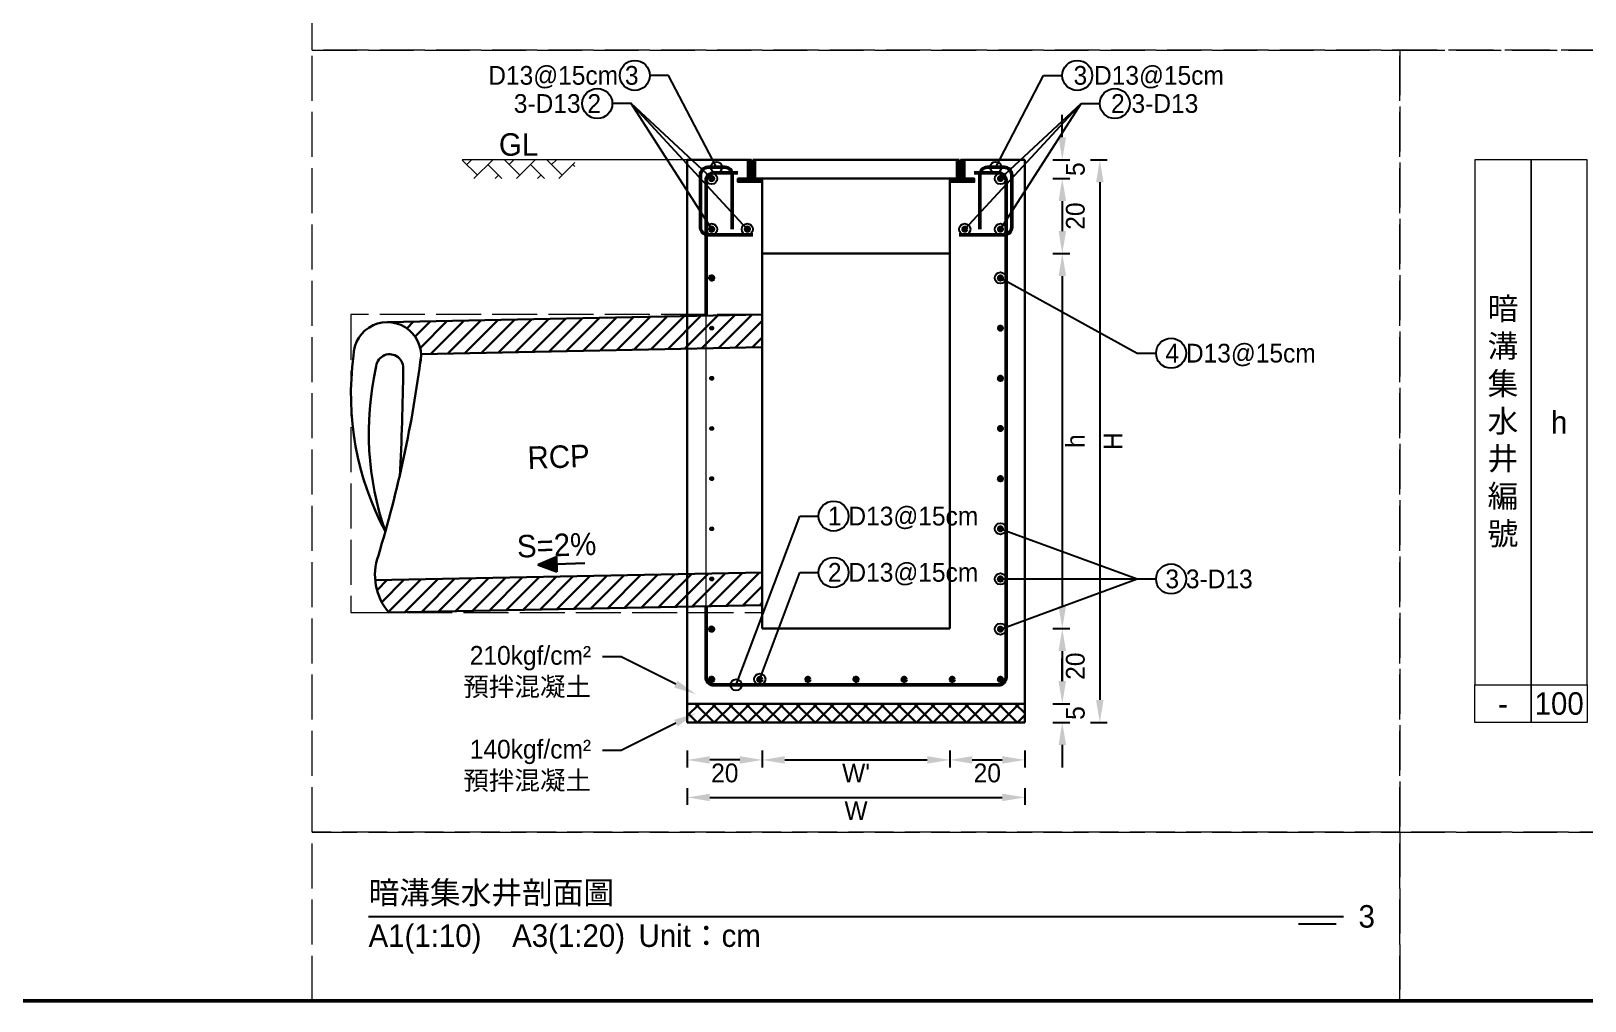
# Model space of a CAD drawing. Extents: x -7340 to 3675, y -3342 to 777.
# Drawn here: x -4775 to -4360.6, y -1264 to -1005.4 of the extents above; entities that cross this region are included whole.
import ezdxf
from ezdxf import colors
from ezdxf.entities.mleader import LeaderData, LeaderLine
from ezdxf.math import Vec2, Vec3

# ---------------------------------------------------------------- set-up
doc = ezdxf.new("R2010")
doc.units = 0
doc.header["$MEASUREMENT"] = 0
doc.linetypes.add('ACAD_ISO02W100', pattern=[15, 12, -3])
for name, color, linetype, lineweight in [('一、1.基本-圖框', 7, 'Continuous', 20), ('一、3.基本-變更', 1, 'Continuous', 50), ('二、1.繪圖-既有設施', 8, 'Continuous', 20), ('二、2.繪圖-施作項目', 181, 'Continuous', 30), ('二、3.繪圖-排水流向', 170, 'Continuous', 30), ('二、4.繪圖-設計鋪面', 40, 'Continuous', 20), ('二、5.繪圖-鋼筋', 60, 'Continuous', 50), ('二、6.繪圖-其他施作項目', 35, 'Continuous', 30)]:
    doc.layers.add(name, color=color, linetype=linetype, lineweight=lineweight)
doc.layers.add('一、4.基本-隱藏', color=9, linetype='ACAD_ISO02W100', lineweight=20, plot=False)
doc.layers.add('三、1.文字-說明文字', color=2, linetype='Continuous')
doc.layers.add('三、3.文字-註解文字', color=2, linetype='Continuous')
doc.styles.add('次圖名(詳圖)', font='MS PGothic.ttf', dxfattribs={"height": 6})
doc.styles.add('註解文字(詳圖)', font='MS PGothic.ttf', dxfattribs={"height": 5})
doc.dimstyles.new('註解文字(詳圖)', dxfattribs={"dimtxt": 5, "dimasz": 6, "dimexe": 2, "dimexo": 5, "dimgap": 1, "dimtad": 2, "dimzin": 0, "dimdsep": 46, "dimtxsty": '註解文字(詳圖)', "dimcen": 0.1, "dimclrd": 144, "dimclre": 144, "dimclrt": 256, "dimadec": 0, "dimazin": 0, "dimtfac": 1, "dimtofl": 0, "dimtmove": 0, "dimatfit": 3, "dimfxlon": 1, "dimtolj": 1, "dimtzin": 0, "dimlwd": -1, "dimlwe": -1, "dimarcsym": 1})

# ---------------------------------------------------------------- blocks, each defined once
blk = doc.blocks.new('排水流向')
at = {"layer": '二、3.繪圖-排水流向'}
h = blk.add_hatch(color=256, dxfattribs=at)
h.dxf.hatch_style = 1
h.paths.add_polyline_path([(0, 1), (0, -1), (2.5, 0)])
for points in [[(-3.75, 0), (0, 0)], [(0, 1), (0, -1)], [(2.5, 0), (0, 1)], [(2.5, 0), (0, -1)]]:
    blk.add_lwpolyline(points, dxfattribs=at)
blk = doc.blocks.new('*D452')
at = {"layer": 'Defpoints', "color": 0, "transparency": 16777216}
for p in [(-4600, -1039.75), (-4580, -1044.75), (-4600, -1199.75)]:
    blk.add_point(p, dxfattribs=at)
at = {"layer": '三、3.文字-註解文字', "color": 144, "transparency": 16777216}
for p, q in [((-4600, -1197.25), (-4600, -1201.75)), ((-4580, -1197.25), (-4580, -1201.75)), ((-4586, -1199.75), (-4594, -1199.75))]:
    blk.add_line(p, q, dxfattribs=at)
for points in [[(-4594, -1198.75), (-4594, -1200.75), (-4600, -1199.75)], [(-4586, -1198.75), (-4586, -1200.75), (-4580, -1199.75)]]:
    blk.add_solid(points, dxfattribs=at)
at = {"layer": '三、3.文字-註解文字', "transparency": 16777216, "insert": (-4590, -1203.25), "char_height": 5, "attachment_point": 5, "style": '註解文字(詳圖)'}
blk.add_mtext('\\A1;20', dxfattribs=at)
blk = doc.blocks.new('*D453')
at = {"layer": 'Defpoints', "color": 0, "transparency": 16777216}
for p in [(-4580, -1044.75), (-4530, -1044.75), (-4530, -1199.75)]:
    blk.add_point(p, dxfattribs=at)
at = {"layer": '三、3.文字-註解文字', "color": 144, "transparency": 16777216}
for p, q in [((-4580, -1197.25), (-4580, -1201.75)), ((-4530, -1197.25), (-4530, -1201.75)), ((-4574, -1199.75), (-4536, -1199.75))]:
    blk.add_line(p, q, dxfattribs=at)
for points in [[(-4574, -1198.75), (-4574, -1200.75), (-4580, -1199.75)], [(-4536, -1198.75), (-4536, -1200.75), (-4530, -1199.75)]]:
    blk.add_solid(points, dxfattribs=at)
at = {"layer": '三、3.文字-註解文字', "transparency": 16777216, "insert": (-4555, -1203.25), "char_height": 5, "attachment_point": 5, "style": '註解文字(詳圖)'}
blk.add_mtext("\\A1;W'", dxfattribs=at)
blk = doc.blocks.new('*D454')
at = {"layer": 'Defpoints', "color": 0, "transparency": 16777216}
for p in [(-4510, -1039.75), (-4530, -1044.75), (-4510, -1199.75)]:
    blk.add_point(p, dxfattribs=at)
at = {"layer": '三、3.文字-註解文字', "color": 144, "transparency": 16777216}
for p, q in [((-4530, -1197.25), (-4530, -1201.75)), ((-4510, -1197.25), (-4510, -1201.75)), ((-4524, -1199.75), (-4516, -1199.75))]:
    blk.add_line(p, q, dxfattribs=at)
for points in [[(-4524, -1198.75), (-4524, -1200.75), (-4530, -1199.75)], [(-4516, -1198.75), (-4516, -1200.75), (-4510, -1199.75)]]:
    blk.add_solid(points, dxfattribs=at)
at = {"layer": '三、3.文字-註解文字', "transparency": 16777216, "insert": (-4520, -1203.25), "char_height": 5, "attachment_point": 5, "style": '註解文字(詳圖)'}
blk.add_mtext('\\A1;20', dxfattribs=at)
blk = doc.blocks.new('*D455')
at = {"layer": 'Defpoints', "color": 0, "transparency": 16777216}
for p in [(-4600, -1189.75), (-4510, -1189.75), (-4510, -1209.75)]:
    blk.add_point(p, dxfattribs=at)
at = {"layer": '三、3.文字-註解文字', "color": 144, "transparency": 16777216}
for p, q in [((-4600, -1207.25), (-4600, -1211.75)), ((-4594, -1209.75), (-4516, -1209.75)), ((-4510, -1207.25), (-4510, -1211.75))]:
    blk.add_line(p, q, dxfattribs=at)
for points in [[(-4594, -1208.75), (-4594, -1210.75), (-4600, -1209.75)], [(-4516, -1208.75), (-4516, -1210.75), (-4510, -1209.75)]]:
    blk.add_solid(points, dxfattribs=at)
at = {"layer": '三、3.文字-註解文字', "transparency": 16777216, "insert": (-4555, -1213.25), "char_height": 5, "attachment_point": 5, "style": '註解文字(詳圖)'}
blk.add_mtext('\\A1;W', dxfattribs=at)
blk = doc.blocks.new('_Small')
at = {"color": 0, "linetype": 'ByBlock', "lineweight": -2}
blk.add_circle((0, 0), 0.25, dxfattribs=at)
blk = doc.blocks.new('*D456')
at = {"layer": 'Defpoints', "color": 0, "transparency": 16777216}
for p in [(-4530, -1064.75), (-4555, -1164.75), (-4500, -1164.75)]:
    blk.add_point(p, dxfattribs=at)
at = {"layer": '三、3.文字-註解文字', "color": 144, "transparency": 16777216}
for p, q in [((-4502.5, -1064.75), (-4498, -1064.75)), ((-4500, -1070.75), (-4500, -1158.75)), ((-4502.5, -1164.75), (-4498, -1164.75))]:
    blk.add_line(p, q, dxfattribs=at)
for points in [[(-4501, -1070.75), (-4499, -1070.75), (-4500, -1064.75)], [(-4501, -1158.75), (-4499, -1158.75), (-4500, -1164.75)]]:
    blk.add_solid(points, dxfattribs=at)
at = {"layer": '三、3.文字-註解文字', "transparency": 16777216, "insert": (-4496.5, -1114.75), "char_height": 5, "attachment_point": 5, "rotation": 90, "style": '註解文字(詳圖)'}
blk.add_mtext('\\A1;h', dxfattribs=at)
blk = doc.blocks.new('*D457')
at = {"layer": 'Defpoints', "color": 0, "transparency": 16777216}
for p in [(-4555, -1164.75), (-4510, -1184.75), (-4500, -1184.75)]:
    blk.add_point(p, dxfattribs=at)
at = {"layer": '三、3.文字-註解文字', "color": 144, "transparency": 16777216}
for p, q in [((-4502.5, -1164.75), (-4498, -1164.75)), ((-4500, -1170.75), (-4500, -1178.75)), ((-4502.5, -1184.75), (-4498, -1184.75))]:
    blk.add_line(p, q, dxfattribs=at)
for points in [[(-4501, -1170.75), (-4499, -1170.75), (-4500, -1164.75)], [(-4501, -1178.75), (-4499, -1178.75), (-4500, -1184.75)]]:
    blk.add_solid(points, dxfattribs=at)
at = {"layer": '三、3.文字-註解文字', "transparency": 16777216, "insert": (-4496.5, -1174.75), "char_height": 5, "attachment_point": 5, "rotation": 90, "style": '註解文字(詳圖)'}
blk.add_mtext('\\A1;20', dxfattribs=at)
blk = doc.blocks.new('*D458')
at = {"layer": 'Defpoints', "color": 0, "transparency": 16777216}
for p in [(-4510, -1184.75), (-4510, -1189.75), (-4500, -1189.75)]:
    blk.add_point(p, dxfattribs=at)
at = {"layer": '三、3.文字-註解文字', "color": 144, "transparency": 16777216}
for p, q in [((-4500, -1178.75), (-4500, -1172.75)), ((-4502.5, -1184.75), (-4498, -1184.75)), ((-4502.5, -1189.75), (-4498, -1189.75)), ((-4500, -1195.75), (-4500, -1201.75))]:
    blk.add_line(p, q, dxfattribs=at)
for points in [[(-4501, -1178.75), (-4499, -1178.75), (-4500, -1184.75)], [(-4501, -1195.75), (-4499, -1195.75), (-4500, -1189.75)]]:
    blk.add_solid(points, dxfattribs=at)
at = {"layer": '三、3.文字-註解文字', "transparency": 16777216, "insert": (-4496.5, -1187.25), "char_height": 5, "attachment_point": 5, "rotation": 90, "style": '註解文字(詳圖)'}
blk.add_mtext('\\A1;5', dxfattribs=at)
blk = doc.blocks.new('*D459')
at = {"layer": 'Defpoints', "color": 0, "transparency": 16777216}
for p in [(-4510, -1039.75), (-4510, -1189.75), (-4490, -1189.75)]:
    blk.add_point(p, dxfattribs=at)
at = {"layer": '三、3.文字-註解文字', "color": 144, "transparency": 16777216}
for p, q in [((-4492.5, -1039.75), (-4488, -1039.75)), ((-4490, -1045.75), (-4490, -1183.75)), ((-4492.5, -1189.75), (-4488, -1189.75))]:
    blk.add_line(p, q, dxfattribs=at)
for points in [[(-4491, -1045.75), (-4489, -1045.75), (-4490, -1039.75)], [(-4491, -1183.75), (-4489, -1183.75), (-4490, -1189.75)]]:
    blk.add_solid(points, dxfattribs=at)
at = {"layer": '三、3.文字-註解文字', "transparency": 16777216, "insert": (-4486.5, -1114.75), "char_height": 5, "attachment_point": 5, "rotation": 90, "style": '註解文字(詳圖)'}
blk.add_mtext('\\A1;H', dxfattribs=at)
blk = doc.blocks.new('*D460')
at = {"layer": 'Defpoints', "color": 0, "transparency": 16777216}
for p in [(-4510, -1039.75), (-4510, -1044.75), (-4500, -1044.75)]:
    blk.add_point(p, dxfattribs=at)
at = {"layer": '三、3.文字-註解文字', "color": 144, "transparency": 16777216}
for p, q in [((-4500, -1033.75), (-4500, -1027.75)), ((-4502.5, -1039.75), (-4498, -1039.75)), ((-4502.5, -1044.75), (-4498, -1044.75)), ((-4500, -1050.75), (-4500, -1056.75))]:
    blk.add_line(p, q, dxfattribs=at)
for points in [[(-4501, -1033.75), (-4499, -1033.75), (-4500, -1039.75)], [(-4501, -1050.75), (-4499, -1050.75), (-4500, -1044.75)]]:
    blk.add_solid(points, dxfattribs=at)
at = {"layer": '三、3.文字-註解文字', "transparency": 16777216, "insert": (-4496.5, -1042.25), "char_height": 5, "attachment_point": 5, "rotation": 90, "style": '註解文字(詳圖)'}
blk.add_mtext('\\A1;5', dxfattribs=at)
blk = doc.blocks.new('*D461')
at = {"layer": 'Defpoints', "color": 0, "transparency": 16777216}
for p in [(-4510, -1044.75), (-4510, -1064.75), (-4500, -1064.75)]:
    blk.add_point(p, dxfattribs=at)
at = {"layer": '三、3.文字-註解文字', "color": 144, "transparency": 16777216}
for p, q in [((-4502.5, -1044.75), (-4498, -1044.75)), ((-4500, -1050.75), (-4500, -1058.75)), ((-4502.5, -1064.75), (-4498, -1064.75))]:
    blk.add_line(p, q, dxfattribs=at)
for points in [[(-4501, -1050.75), (-4499, -1050.75), (-4500, -1044.75)], [(-4501, -1058.75), (-4499, -1058.75), (-4500, -1064.75)]]:
    blk.add_solid(points, dxfattribs=at)
at = {"layer": '三、3.文字-註解文字', "transparency": 16777216, "insert": (-4496.5, -1054.75), "char_height": 5, "attachment_point": 5, "rotation": 90, "style": '註解文字(詳圖)'}
blk.add_mtext('\\A1;20', dxfattribs=at)

msp = doc.modelspace()

# ---------------------------------------------------------------- hatches: boundary and pattern name
at = {"layer": '二、1.繪圖-既有設施'}
h = msp.add_hatch(color=256, dxfattribs=at)
h.dxf.hatch_style = 1
h.paths.add_polyline_path([(-4593, -1084.625, 1), (-4594, -1084.625, 1)])
h = msp.add_hatch(color=256, dxfattribs=at)
h.dxf.hatch_style = 1
h.paths.add_polyline_path([(-4593, -1098, 1), (-4594, -1098, 1)])
h = msp.add_hatch(color=256, dxfattribs=at)
h.dxf.hatch_style = 1
h.paths.add_polyline_path([(-4593, -1111.375, 1), (-4594, -1111.375, 1)])
h = msp.add_hatch(color=256, dxfattribs=at)
h.dxf.hatch_style = 1
h.paths.add_polyline_path([(-4593, -1124.75, 1), (-4594, -1124.75, 1)])
h = msp.add_hatch(color=256, dxfattribs=at)
h.dxf.hatch_style = 1
h.paths.add_polyline_path([(-4593, -1138.125, 1), (-4594, -1138.125, 1)])
h = msp.add_hatch(color=256, dxfattribs=at)
h.dxf.hatch_style = 1
h.paths.add_polyline_path([(-4593, -1151.5, 1), (-4594, -1151.5, 1)])
at = {"layer": '二、2.繪圖-施作項目'}
h = msp.add_hatch(dxfattribs=at)
h.set_pattern_fill('ANSI37', color=256)
h.set_pattern_definition([(45, (-5764.7632, -1423.2784), (-2.245064, 2.245064), []), (135, (-5764.7632, -1423.2784), (-2.245064, -2.245064), [])])
h.paths.add_polyline_path([(-4600, -1184.75), (-4600, -1189.75), (-4510, -1189.75), (-4510, -1184.75)])
at = {"layer": '二、4.繪圖-設計鋪面'}
h = msp.add_hatch(dxfattribs=at)
h.set_pattern_fill('AR-HBONE', color=256)
h.set_pattern_definition([(45, (-3980, -769.5), (0, 5.656854), [12, -4]), (135, (-3977.1716, -766.6716), (4e-16, 5.656854), [12, -4])])
h.paths.add_polyline_path([(-4630, -1039.75), (-4660, -1039.75), (-4660, -1044.75), (-4630, -1044.75)])
at = {"layer": '二、5.繪圖-鋼筋'}
h = msp.add_hatch(color=256, dxfattribs=at)
h.dxf.hatch_style = 1
h.paths.add_polyline_path([(-4593, -1044.75, 1), (-4594, -1044.75, 1)])
h = msp.add_hatch(color=256, dxfattribs=at)
h.dxf.hatch_style = 1
h.paths.add_polyline_path([(-4516, -1044.75, 1), (-4517, -1044.75, 1)])
h = msp.add_hatch(color=256, dxfattribs=at)
h.dxf.hatch_style = 1
h.paths.add_polyline_path([(-4593, -1058.25, 1), (-4594, -1058.25, 1)])
h = msp.add_hatch(color=256, dxfattribs=at)
h.dxf.hatch_style = 1
h.paths.add_polyline_path([(-4583.5, -1058.25, 1), (-4584.5, -1058.25, 1)])
h = msp.add_hatch(color=256, dxfattribs=at)
h.dxf.hatch_style = 1
h.paths.add_polyline_path([(-4525.5, -1058.25, 1), (-4526.5, -1058.25, 1)])
h = msp.add_hatch(color=256, dxfattribs=at)
h.dxf.hatch_style = 1
h.paths.add_polyline_path([(-4516, -1058.25, 1), (-4517, -1058.25, 1)])
h = msp.add_hatch(color=256, dxfattribs=at)
h.dxf.hatch_style = 1
h.paths.add_polyline_path([(-4593, -1071.25, 1), (-4594, -1071.25, 1)])
h = msp.add_hatch(color=256, dxfattribs=at)
h.dxf.hatch_style = 1
h.paths.add_polyline_path([(-4516, -1071.25, 1), (-4517, -1071.25, 1)])
h = msp.add_hatch(color=256, dxfattribs=at)
h.dxf.hatch_style = 1
h.paths.add_polyline_path([(-4516, -1084.625, 1), (-4517, -1084.625, 1)])
h = msp.add_hatch(color=256, dxfattribs=at)
h.dxf.hatch_style = 1
h.paths.add_polyline_path([(-4516, -1098, 1), (-4517, -1098, 1)])
h = msp.add_hatch(color=256, dxfattribs=at)
h.dxf.hatch_style = 1
h.paths.add_polyline_path([(-4516, -1111.375, 1), (-4517, -1111.375, 1)])
h = msp.add_hatch(color=256, dxfattribs=at)
h.dxf.hatch_style = 1
h.paths.add_polyline_path([(-4516, -1124.75, 1), (-4517, -1124.75, 1)])
h = msp.add_hatch(color=256, dxfattribs=at)
h.dxf.hatch_style = 1
h.paths.add_polyline_path([(-4516, -1138.125, 1), (-4517, -1138.125, 1)])
h = msp.add_hatch(color=256, dxfattribs=at)
h.dxf.hatch_style = 1
h.paths.add_polyline_path([(-4516, -1151.5, 1), (-4517, -1151.5, 1)])
h = msp.add_hatch(color=256, dxfattribs=at)
h.dxf.hatch_style = 1
h.paths.add_polyline_path([(-4593, -1164.875, 1), (-4594, -1164.875, 1)])
h = msp.add_hatch(color=256, dxfattribs=at)
h.dxf.hatch_style = 1
h.paths.add_polyline_path([(-4516, -1164.875, 1), (-4517, -1164.875, 1)])
h = msp.add_hatch(color=256, dxfattribs=at)
h.dxf.hatch_style = 1
h.paths.add_polyline_path([(-4593, -1178.25, 1), (-4594, -1178.25, 1)])
h = msp.add_hatch(color=256, dxfattribs=at)
h.dxf.hatch_style = 1
h.paths.add_polyline_path([(-4580.17, -1178.25, 1), (-4581.17, -1178.25, 1)])
h = msp.add_hatch(color=256, dxfattribs=at)
h.dxf.hatch_style = 1
h.paths.add_polyline_path([(-4567.34, -1178.25, 1), (-4568.34, -1178.25, 1)])
h = msp.add_hatch(color=256, dxfattribs=at)
h.dxf.hatch_style = 1
h.paths.add_polyline_path([(-4554.5, -1178.25, 1), (-4555.5, -1178.25, 1)])
h = msp.add_hatch(color=256, dxfattribs=at)
h.dxf.hatch_style = 1
h.paths.add_polyline_path([(-4541.68, -1178.25, 1), (-4542.68, -1178.25, 1)])
h = msp.add_hatch(color=256, dxfattribs=at)
h.dxf.hatch_style = 1
h.paths.add_polyline_path([(-4528.85, -1178.25, 1), (-4529.85, -1178.25, 1)])
h = msp.add_hatch(color=256, dxfattribs=at)
h.dxf.hatch_style = 1
h.paths.add_polyline_path([(-4516, -1178.25, 1), (-4517, -1178.25, 1)])
at = {"layer": '二、6.繪圖-其他施作項目'}
h = msp.add_hatch(dxfattribs=at)
h.set_pattern_fill('ANSI31', color=256, scale=0.1)
h.set_pattern_definition([(45, (-3355.16578, -2060.27732), (-0.2245064, 0.2245064), [])])
h.paths.add_polyline_path([(-4583, -1039.75), (-4583.9, -1039.75), (-4583.9, -1044.75), (-4586.5, -1044.75), (-4586.5, -1045.65), (-4580, -1045.65), (-4580, -1044.75), (-4583, -1044.75)])
h.paths.add_polyline_path([(-4527, -1044.75), (-4530, -1044.75), (-4530, -1045.65), (-4523.5, -1045.65), (-4523.5, -1044.75), (-4526.1, -1044.75), (-4526.1, -1039.75), (-4527, -1039.75)])
h = msp.add_hatch(dxfattribs=at)
h.set_pattern_fill('ANSI31', color=256, scale=25)
h.set_pattern_definition([(45, (-8098.3087, -2554.8046), (-2.2097087, 2.2097087), [])])
h.paths.add_polyline_path([(-4580, -1081.036), (-4680, -1083.036, -0.3982556), (-4670.998, -1091.558), (-4580, -1089.738)])
h.paths.add_polyline_path([(-4580, -1149.75), (-4683.228, -1151.815, 0.1552766), (-4679.618, -1160.432), (-4580, -1158.452)])

# ---------------------------------------------------------------- linework, layer by layer
at = {"layer": '一、1.基本-圖框'}
for points in [[(-4390, -1179.75), (-4375, -1179.75), (-4375, -1039.75), (-4390, -1039.75)], [(-4375, -1179.75), (-4360, -1179.75), (-4360, -1039.75), (-4375, -1039.75)], [(-4390, -1179.75), (-4375, -1179.75), (-4375, -1189.75), (-4390, -1189.75)], [(-4375, -1179.75), (-4360, -1179.75), (-4360, -1189.75), (-4375, -1189.75)]]:
    msp.add_lwpolyline(points, close=True, dxfattribs=at)
at = {"layer": '一、3.基本-變更'}
msp.add_lwpolyline([(-7340, -757), (-3920, -757), (-3920, -1264), (-7340, -1264)], close=True, dxfattribs=at)
at = {"layer": '一、4.基本-隱藏'}
for points in [[(-4700, -757), (-3920, -757), (-3920, -1264), (-4700, -1264)], [(-4700, -965.5), (-4310, -965.5), (-4310, -1010.5), (-4700, -1010.5)], [(-4700, -1010.5), (-4410, -1010.5), (-4410, -1219), (-4700, -1219)], [(-4410, -1010.5), (-4110, -1010.5), (-4110, -1219), (-4410, -1219)], [(-4580, -1081.036), (-4689.704, -1081.036), (-4689.704, -1160.432), (-4580, -1160.432)], [(-4700, -1219), (-4410, -1219), (-4410, -1264), (-4700, -1264)], [(-4410, -1219), (-4110, -1219), (-4110, -1264), (-4410, -1264)]]:
    msp.add_lwpolyline(points, close=True, dxfattribs=at)
msp.add_lwpolyline([(-4700, -1264), (-3920, -1264)], dxfattribs=at)
at = {"layer": '三、3.文字-註解文字'}
for points in [[(-4685, -1241.5), (-4425, -1241.5)], [(-4427, -1243.5), (-4437, -1243.5)]]:
    msp.add_lwpolyline(points, dxfattribs=at)
for centre in [(-4614, -1017.25), (-4496, -1017.25), (-4624, -1024.75), (-4486, -1024.75), (-4471, -1091.312), (-4561, -1134.75), (-4561, -1149.75), (-4471, -1151.5)]:
    msp.add_circle(centre, 4, dxfattribs=at)
at = {"layer": '二、1.繪圖-既有設施'}
msp.add_lwpolyline([(-4595, -1158.75), (-4595, -1081.336)], dxfattribs=at)
for centre in [(-4593.5, -1084.625), (-4593.5, -1098), (-4593.5, -1111.375), (-4593.5, -1124.75), (-4593.5, -1138.125), (-4593.5, -1151.5)]:
    msp.add_circle(centre, 0.5, dxfattribs=at)
at = {"layer": '二、2.繪圖-施作項目'}
for points in [[(-4600, -1039.75), (-4583.9, -1039.75)], [(-4600, -1039.75), (-4600, -1189.75)], [(-4526.1, -1039.75), (-4510, -1039.75)], [(-4510, -1039.75), (-4510, -1189.75)], [(-4580, -1044.75), (-4580, -1164.75)], [(-4530, -1044.75), (-4530, -1164.75)], [(-4580, -1164.75), (-4530, -1164.75)], [(-4600, -1184.75), (-4510, -1184.75)], [(-4600, -1189.75), (-4510, -1189.75)]]:
    msp.add_lwpolyline(points, dxfattribs=at)
at = {"layer": '二、4.繪圖-設計鋪面'}
msp.add_lwpolyline([(-4600, -1039.75), (-4660, -1039.75)], dxfattribs=at)
at = {"layer": '二、5.繪圖-鋼筋'}
for points in [[(-4582.5, -1059.75), (-4594.5, -1059.75, -0.4142136), (-4596.5, -1057.75), (-4596.5, -1043.75, -0.4142136), (-4594.5, -1041.75), (-4590, -1041.75, -0.4142136), (-4588, -1043.75), (-4588, -1058.25)], [(-4523.5, -1043.25), (-4517, -1043.25, -0.4142136), (-4515, -1045.25), (-4515, -1177.75, -0.4142136), (-4517, -1179.75), (-4593, -1179.75, -0.4142136), (-4595, -1177.75), (-4595, -1158.75)], [(-4595, -1081.336), (-4595, -1045.25, -0.4142136), (-4593, -1043.25), (-4586.5, -1043.25)], [(-4527.5, -1059.75), (-4515.5, -1059.75, 0.4142136), (-4513.5, -1057.75), (-4513.5, -1043.75, 0.4142136), (-4515.5, -1041.75), (-4520, -1041.75, 0.4142136), (-4522, -1043.75), (-4522, -1058.25)]]:
    msp.add_lwpolyline(points, format="xyb", dxfattribs=at)
for centre in [(-4593.5, -1044.75), (-4516.5, -1044.75), (-4593.5, -1058.25), (-4584, -1058.25), (-4526, -1058.25), (-4516.5, -1058.25), (-4593.5, -1071.25), (-4516.5, -1071.25), (-4516.5, -1084.625), (-4516.5, -1098), (-4516.5, -1111.375), (-4516.5, -1124.75), (-4516.5, -1138.125), (-4516.5, -1151.5), (-4593.5, -1164.875), (-4516.5, -1164.875), (-4593.5, -1178.25), (-4580.67, -1178.25), (-4567.84, -1178.25), (-4555, -1178.25), (-4542.18, -1178.25), (-4529.35, -1178.25), (-4516.5, -1178.25)]:
    msp.add_circle(centre, 0.5, dxfattribs=at)
at = {"layer": '二、6.繪圖-其他施作項目'}
for points in [[(-4586.5, -1044.75), (-4583.9, -1044.75), (-4583.9, -1039.75), (-4583, -1039.75), (-4583, -1044.75), (-4580, -1044.75), (-4580, -1045.65), (-4586.5, -1045.65)], [(-4526.1, -1039.75), (-4527, -1039.75), (-4527, -1044.75), (-4530, -1044.75), (-4530, -1045.65), (-4523.5, -1045.65), (-4523.5, -1044.75), (-4526.1, -1044.75)]]:
    msp.add_lwpolyline(points, close=True, dxfattribs=at)
for points in [[(-4582.5, -1039.75), (-4582.5, -1044.75)], [(-4582.5, -1039.75), (-4527.5, -1039.75)], [(-4581.9, -1039.75), (-4581.9, -1044.75)], [(-4528.1, -1039.75), (-4528.1, -1044.75)], [(-4527.5, -1039.75), (-4527.5, -1044.75)], [(-4582.5, -1044.75), (-4527.5, -1044.75)], [(-4580, -1064.75), (-4530, -1064.75)], [(-4680, -1083.036), (-4580, -1081.036)], [(-4670.998, -1091.558), (-4580, -1089.738)], [(-4683.228, -1151.815), (-4580, -1149.75)], [(-4679.618, -1160.432), (-4580, -1158.452)]]:
    msp.add_lwpolyline(points, dxfattribs=at)
for points in [[(-4680.522, -1138.871, -0.1578495), (-4689.015, -1092.052, -1.1409026), (-4671.294, -1094.394)], [(-4680.489, -1138.932, -0.1399452), (-4683.02, -1095.22, -1.0112817), (-4675.748, -1095.301, -0.0106152), (-4676.686, -1124.15)], [(-4670.985, -1092.052, -0.0416835), (-4682.391, -1145.267, 0.2681724), (-4679.618, -1160.432, 0.2681724)]]:
    msp.add_lwpolyline(points, format="xyb", dxfattribs=at)

# ---------------------------------------------------------------- block references
at = {"xscale": 2, "yscale": 2, "zscale": 2, "rotation": 182}
msp.add_blockref('排水流向', (-4634.854, -1147.572), dxfattribs=at)

# ---------------------------------------------------------------- texts
at = {"layer": '一、1.基本-圖框', "char_height": 6, "attachment_point": 5, "style": '註解文字(詳圖)'}
for s, insert in [('暗溝集水井{\\fMS PGothic|b0|i0|c128|p34;編號}', (-4382.5, -1109.75)), ('{\\fMS PGothic|b0|i0|c128|p34;h}', (-4367.5, -1109.75))]:
    msp.add_mtext_dynamic_manual_height_columns(s, width=12.98354, gutter_width=30, heights=[0], dxfattribs=dict(at, insert=insert))
at = {"layer": '三、1.文字-說明文字', "linetype": 'ACAD_ISO02W100', "ltscale": 0.25, "insert": (-4634.313, -1118.952), "char_height": 6, "attachment_point": 5, "rotation": 2, "style": '次圖名(詳圖)'}
msp.add_mtext_dynamic_manual_height_columns('{\\fMS PGothic|b0|i0|c128|p34;RCP}', width=11.08004, gutter_width=30, heights=[0], dxfattribs=at)
at = {"layer": '三、3.文字-註解文字', "char_height": 6}
for s, width, gutter_width, insert, attachment_point, style in [('-', 9.06048, 30, (-4382.5, -1184.75), 5, '註解文字(詳圖)'), ('100', 9.06048, 30, (-4367.5, -1184.75), 5, '註解文字(詳圖)'), ('{\\fMS PGothic|b0|i0|c128|p34;暗溝}集水井{\\fMS PGothic|b0|i0|c128|p34;剖面圖}', 134.12151, 15, (-4685, -1235.5), 4, '次圖名(詳圖)'), ('3', 3, 15, (-4421, -1241.5), 4, '次圖名(詳圖)'), ('A1(1:10)\u3000A3(1:20){\\fMS PGothic|b0|i0|c128|p34;^IUnit：cm}', 136.03259, 15, (-4685, -1247.5), 4, '次圖名(詳圖)')]:
    msp.add_mtext_dynamic_manual_height_columns(s, width=width, gutter_width=gutter_width, heights=[0], dxfattribs=dict(at, insert=insert, attachment_point=attachment_point, style=style))
at = {"layer": '二、3.繪圖-排水流向', "insert": (-4634.857, -1142.502), "char_height": 6, "attachment_point": 5, "rotation": 2, "style": '註解文字(詳圖)'}
msp.add_mtext_dynamic_manual_height_columns('{\\fMS PGothic|b0|i0|c128|p34;S=2%}', width=10.17412, gutter_width=30, heights=[0], dxfattribs=at)
at = {"layer": '二、4.繪圖-設計鋪面', "insert": (-4645, -1038.75), "char_height": 6, "attachment_point": 8, "style": '註解文字(詳圖)'}
msp.add_mtext_dynamic_manual_height_columns('{\\fMS PGothic|b0|i0|c128|p34;GL}', width=10.17412, gutter_width=30, heights=[0], dxfattribs=at)

# ---------------------------------------------------------------- dimensions: what is measured, and where the dimension line sits
at = {"layer": '三、3.文字-註解文字'}
for base, p1, p2, text, picture, middle in [((-4500, -1044.75), (-4510, -1039.75), (-4510, -1044.75), '5', '*D460', (-4496.5, -1042.25)), ((-4490, -1189.75), (-4510, -1039.75), (-4510, -1189.75), 'H', '*D459', (-4486.5, -1114.75)), ((-4500, -1064.75), (-4510, -1044.75), (-4510, -1064.75), '20', '*D461', (-4496.5, -1054.75)), ((-4500, -1164.75), (-4530, -1064.75), (-4555, -1164.75), 'h', '*D456', (-4496.5, -1114.75)), ((-4500, -1184.75), (-4555, -1164.75), (-4510, -1184.75), '20', '*D457', (-4496.5, -1174.75)), ((-4500, -1189.75), (-4510, -1184.75), (-4510, -1189.75), '5', '*D458', (-4496.5, -1187.25))]:
    dim = msp.add_linear_dim(base=base, p1=p1, p2=p2, angle=90, text=text, dimstyle='註解文字(詳圖)', dxfattribs=at)
    dim.commit()
    dim.dimension.update_dxf_attribs({"geometry": picture, "text_midpoint": middle})
for base, p1, p2, text, picture, middle in [((-4600, -1199.75), (-4580, -1044.75), (-4600, -1039.75), '20', '*D452', (-4590, -1203.25)), ((-4510, -1199.75), (-4530, -1044.75), (-4510, -1039.75), '20', '*D454', (-4520, -1203.25)), ((-4530, -1199.75), (-4580, -1044.75), (-4530, -1044.75), "W'", '*D453', (-4555, -1203.25)), ((-4510, -1209.75), (-4600, -1189.75), (-4510, -1189.75), 'W', '*D455', (-4555, -1213.25))]:
    dim = msp.add_linear_dim(base=base, p1=p1, p2=p2, text=text, dimstyle='註解文字(詳圖)', dxfattribs=at)
    dim.commit()
    dim.dimension.update_dxf_attribs({"geometry": picture, "text_midpoint": middle})

# ---------------------------------------------------------------- leaders
ml = msp.add_multileader_mtext('Standard', dxfattribs=at)
ml.set_content('{\\fMS PGothic|b0|i0|c128|p34;D13}@15cm{\\fMS PGothic|b0|i0|c128|p34; }3', color=256, style='註解文字(詳圖)')
ml.set_leader_properties(color=144, linetype='ByLayer', lineweight=-1)
ml.set_arrow_properties(name='SMALL')
ml.build(insert=Vec2(0, 0))
ml.multileader.update_dxf_attribs({"dogleg_length": 5, "arrow_head_size": 6})
ctx = ml.context
ctx.base_point, ctx.char_height, ctx.arrow_head_size, ctx.landing_gap_size, ctx.plane_origin = Vec3(-4654.097, -1017.25), 5, 6, 3, Vec3(-4703.932, -1065.085)
ctx.text_align_type = 2
notes = []
notes.append((ctx, [(1, (1, 1, 0), (-4605, -1017.25), (-1, 0), 5, [(0, [(-4592.25, -1041.75)], 0, [])])]))
ctx.mtext.insert, ctx.mtext.alignment, ctx.mtext.flow_direction = Vec3(-4613, -1014.736), 3, 5
ml = msp.add_multileader_mtext('Standard', dxfattribs=at)
ml.set_content('3{\\fMS PGothic|b0|i0|c128|p34; D13@15cm}', color=256, style='註解文字(詳圖)')
ml.set_leader_properties(color=144, linetype='ByLayer', lineweight=-1)
ml.set_arrow_properties(name='SMALL')
ml.build(insert=Vec2(0, 0))
ml.multileader.update_dxf_attribs({"dogleg_length": 5, "arrow_head_size": 6})
ctx = ml.context
ctx.base_point, ctx.char_height, ctx.arrow_head_size, ctx.landing_gap_size, ctx.plane_origin = Vec3(-4500, -1017.25), 5, 6, 3, Vec3(-4542.625, -1065.085)
notes.append((ctx, [(0, (1, 1, 0), (-4505, -1017.25), (1, 0), 5, [(0, [(-4517.75, -1041.75)], 0, [])])]))
ctx.mtext.insert, ctx.mtext.flow_direction = Vec3(-4497, -1014.736), 5
ml = msp.add_multileader_mtext('Standard', dxfattribs=at)
ml.set_content('3-{\\fMS PGothic|b0|i0|c128|p34;D13 2}', color=256, style='註解文字(詳圖)')
ml.set_leader_properties(color=144, linetype='ByLayer', lineweight=-1)
ml.set_arrow_properties(name='SMALL')
ml.build(insert=Vec2(0, 0))
ml.multileader.update_dxf_attribs({"dogleg_length": 5, "arrow_head_size": 6})
ctx = ml.context
ctx.base_point, ctx.char_height, ctx.arrow_head_size, ctx.landing_gap_size, ctx.plane_origin = Vec3(-4650.375, -1024.75), 5, 6, 3, Vec3(-4713.932, -1072.585)
ctx.text_align_type = 2
notes.append((ctx, [(1, (1, 1, 0), (-4615, -1024.75), (-1, 0), 5, [(0, [(-4593.5, -1044.75)], 0, [])])]))
ctx.mtext.insert, ctx.mtext.alignment, ctx.mtext.flow_direction = Vec3(-4623, -1022.236), 3, 5
ml = msp.add_multileader_mtext('Standard', dxfattribs=at)
ml.set_content('{\\fMS PGothic|b0|i0|c128|p34; }', color=256, style='註解文字(詳圖)')
ml.set_leader_properties(color=144, linetype='ByLayer', lineweight=-1)
ml.set_arrow_properties(name='SMALL')
ml.build(insert=Vec2(0, 0))
ml.multileader.update_dxf_attribs({"dogleg_length": 5, "arrow_head_size": 6})
ctx = ml.context
ctx.base_point, ctx.char_height, ctx.arrow_head_size, ctx.landing_gap_size, ctx.plane_origin = Vec3(-4628.216, -1024.75), 5, 6, 3, Vec3(-4715.235, -1080.068)
ctx.text_align_type = 2
notes.append((ctx, [(1, (1, 1, 0), (-4615, -1024.75), (-1, 0), 5, [(0, [(-4584, -1058.25)], 0, [])])]))
ctx.mtext.insert, ctx.mtext.alignment, ctx.mtext.flow_direction = Vec3(-4623, -1022.25), 3, 5
ml = msp.add_multileader_mtext('Standard', dxfattribs=at)
ml.set_content('{\\fMS PGothic|b0|i0|c128|p34; }', color=256, style='註解文字(詳圖)')
ml.set_leader_properties(color=144, linetype='ByLayer', lineweight=-1)
ml.set_arrow_properties(name='SMALL')
ml.build(insert=Vec2(0, 0))
ml.multileader.update_dxf_attribs({"dogleg_length": 5, "arrow_head_size": 6})
ctx = ml.context
ctx.base_point, ctx.char_height, ctx.arrow_head_size, ctx.landing_gap_size, ctx.plane_origin = Vec3(-4628.216, -1024.75), 5, 6, 3, Vec3(-4720.173, -1083.461)
ctx.text_align_type = 2
notes.append((ctx, [(1, (1, 1, 0), (-4615, -1024.75), (-1, 0), 5, [(0, [(-4593.5, -1058.25)], 0, [])])]))
ctx.mtext.insert, ctx.mtext.alignment, ctx.mtext.flow_direction = Vec3(-4623, -1022.25), 3, 5
ml = msp.add_multileader_mtext('Standard', dxfattribs=at)
ml.set_content('{\\fMS PGothic|b0|i0|c128|p34; }', color=256, style='註解文字(詳圖)')
ml.set_leader_properties(color=144, linetype='ByLayer', lineweight=-1)
ml.set_arrow_properties(name='SMALL')
ml.build(insert=Vec2(0, 0))
ml.multileader.update_dxf_attribs({"dogleg_length": 5, "arrow_head_size": 6})
ctx = ml.context
ctx.base_point, ctx.char_height, ctx.arrow_head_size, ctx.landing_gap_size, ctx.plane_origin = Vec3(-4490, -1024.75), 5, 6, 3, Vec3(-4518.625, -1072.585)
notes.append((ctx, [(0, (1, 1, 0), (-4495, -1024.75), (1, 0), 5, [(0, [(-4526, -1058.25)], 0, [])])]))
ctx.mtext.insert, ctx.mtext.flow_direction = Vec3(-4487, -1022.25), 5
ml = msp.add_multileader_mtext('Standard', dxfattribs=at)
ml.set_content('2{\\fMS PGothic|b0|i0|c128|p34; }3-D13', color=256, style='註解文字(詳圖)')
ml.set_leader_properties(color=144, linetype='ByLayer', lineweight=-1)
ml.set_arrow_properties(name='SMALL')
ml.build(insert=Vec2(0, 0))
ml.multileader.update_dxf_attribs({"dogleg_length": 5, "arrow_head_size": 6})
ctx = ml.context
ctx.base_point, ctx.char_height, ctx.arrow_head_size, ctx.landing_gap_size, ctx.plane_origin = Vec3(-4490, -1024.75), 5, 6, 3, Vec3(-4532.625, -1072.585)
notes.append((ctx, [(0, (1, 1, 0), (-4495, -1024.75), (1, 0), 5, [(0, [(-4516.5, -1044.75)], 0, [])])]))
ctx.mtext.insert, ctx.mtext.flow_direction = Vec3(-4487, -1022.236), 5
ml = msp.add_multileader_mtext('Standard', dxfattribs=at)
ml.set_content('{\\fMS PGothic|b0|i0|c128|p34; }', color=256, style='註解文字(詳圖)')
ml.set_leader_properties(color=144, linetype='ByLayer', lineweight=-1)
ml.set_arrow_properties(name='SMALL')
ml.build(insert=Vec2(0, 0))
ml.multileader.update_dxf_attribs({"dogleg_length": 5, "arrow_head_size": 6})
ctx = ml.context
ctx.base_point, ctx.char_height, ctx.arrow_head_size, ctx.landing_gap_size, ctx.plane_origin = Vec3(-4490, -1024.75), 5, 6, 3, Vec3(-4516.773, -1076.689)
notes.append((ctx, [(0, (1, 1, 0), (-4495, -1024.75), (1, 0), 5, [(0, [(-4516.5, -1058.25)], 0, [])])]))
ctx.mtext.insert, ctx.mtext.flow_direction = Vec3(-4487, -1022.25), 5
ml = msp.add_multileader_mtext('Standard', dxfattribs=at)
ml.set_content('4{\\fMS PGothic|b0|i0|c128|p34; D13@15cm}', color=256, style='註解文字(詳圖)')
ml.set_leader_properties(color=144, linetype='ByLayer', lineweight=-1)
ml.set_arrow_properties(name='SMALL')
ml.build(insert=Vec2(0, 0))
ml.multileader.update_dxf_attribs({"dogleg_length": 5, "arrow_head_size": 6})
ctx = ml.context
ctx.base_point, ctx.char_height, ctx.arrow_head_size, ctx.landing_gap_size, ctx.plane_origin = Vec3(-4475, -1091.312), 5, 6, 2.5, Vec3(-4517.625, -1139.147)
notes.append((ctx, [(0, (1, 1, 0), (-4480, -1091.312), (1, 0), 5, [(0, [(-4516.5, -1071.25)], 0, [])])]))
ctx.mtext.insert, ctx.mtext.flow_direction = Vec3(-4472.5, -1088.798), 5
ml = msp.add_multileader_mtext('Standard', dxfattribs=at)
ml.set_content('1{\\fMS PGothic|b0|i0|c128|p34; D13@15cm}', color=256, style='註解文字(詳圖)')
ml.set_leader_properties(color=144, linetype='ByLayer', lineweight=-1)
ml.set_arrow_properties(name='SMALL')
ml.build(insert=Vec2(0, 0))
ml.multileader.update_dxf_attribs({"dogleg_length": 5, "arrow_head_size": 6})
ctx = ml.context
ctx.base_point, ctx.char_height, ctx.arrow_head_size, ctx.landing_gap_size, ctx.plane_origin = Vec3(-4565, -1134.75), 5, 6, 2.5, Vec3(-4607.625, -1182.585)
notes.append((ctx, [(0, (1, 1, 0), (-4570, -1134.75), (1, 0), 5, [(0, [(-4586.99, -1179.75)], 0, [])])]))
ctx.mtext.insert, ctx.mtext.flow_direction = Vec3(-4562.5, -1132.236), 5
ml = msp.add_multileader_mtext('Standard', dxfattribs=at)
ml.set_content('{\\fMS PGothic|b0|i0|c128|p34; }', color=256, style='註解文字(詳圖)')
ml.set_leader_properties(color=144, linetype='ByLayer', lineweight=-1)
ml.set_arrow_properties(name='SMALL')
ml.build(insert=Vec2(0, 0))
ml.multileader.update_dxf_attribs({"dogleg_length": 5, "arrow_head_size": 6})
ctx = ml.context
ctx.base_point, ctx.char_height, ctx.arrow_head_size, ctx.landing_gap_size, ctx.plane_origin = Vec3(-4475, -1151.5), 5, 6, 2.5, Vec3(-4506.425, -1199.335)
notes.append((ctx, [(0, (1, 1, 0), (-4480, -1151.5), (1, 0), 5, [(0, [(-4516.5, -1138.125)], 0, [])])]))
ctx.mtext.insert, ctx.mtext.flow_direction = Vec3(-4472.5, -1149), 5
ml = msp.add_multileader_mtext('Standard', dxfattribs=at)
ml.set_content('2{\\fMS PGothic|b0|i0|c128|p34; D13@15cm}', color=256, style='註解文字(詳圖)')
ml.set_leader_properties(color=144, linetype='ByLayer', lineweight=-1)
ml.set_arrow_properties(name='SMALL')
ml.build(insert=Vec2(0, 0))
ml.multileader.update_dxf_attribs({"dogleg_length": 5, "arrow_head_size": 6})
ctx = ml.context
ctx.base_point, ctx.char_height, ctx.arrow_head_size, ctx.landing_gap_size, ctx.plane_origin = Vec3(-4565, -1149.75), 5, 6, 2.5, Vec3(-4607.625, -1197.585)
notes.append((ctx, [(0, (1, 1, 0), (-4570, -1149.75), (1, 0), 5, [(0, [(-4580.67, -1178.25)], 0, [])])]))
ctx.mtext.insert, ctx.mtext.flow_direction = Vec3(-4562.5, -1147.236), 5
ml = msp.add_multileader_mtext('Standard', dxfattribs=at)
ml.set_content('{\\fMS PGothic|b0|i0|c128|p34;3 }3-{\\fMS PGothic|b0|i0|c128|p34;D13}', color=256, style='註解文字(詳圖)')
ml.set_leader_properties(color=144, linetype='ByLayer', lineweight=-1)
ml.set_arrow_properties(name='SMALL')
ml.build(insert=Vec2(0, 0))
ml.multileader.update_dxf_attribs({"dogleg_length": 5, "arrow_head_size": 6})
ctx = ml.context
ctx.base_point, ctx.char_height, ctx.arrow_head_size, ctx.landing_gap_size, ctx.plane_origin = Vec3(-4475, -1151.5), 5, 6, 2.5, Vec3(-4517.625, -1199.335)
notes.append((ctx, [(0, (1, 1, 0), (-4480, -1151.5), (1, 0), 5, [(0, [(-4516.5, -1151.5)], 0, [])])]))
ctx.mtext.insert, ctx.mtext.flow_direction = Vec3(-4472.5, -1148.986), 5
ml = msp.add_multileader_mtext('Standard', dxfattribs=at)
ml.set_content('{\\fMS PGothic|b0|i0|c128|p34; }', color=256, style='註解文字(詳圖)')
ml.set_leader_properties(color=144, linetype='ByLayer', lineweight=-1)
ml.set_arrow_properties(name='SMALL')
ml.build(insert=Vec2(0, 0))
ml.multileader.update_dxf_attribs({"dogleg_length": 5, "arrow_head_size": 6})
ctx = ml.context
ctx.base_point, ctx.char_height, ctx.arrow_head_size, ctx.landing_gap_size, ctx.plane_origin = Vec3(-4475, -1151.5), 5, 6, 3, Vec3(-4503.625, -1199.335)
notes.append((ctx, [(0, (1, 1, 0), (-4480, -1151.5), (1, 0), 5, [(0, [(-4516.5, -1164.875)], 0, [])])]))
ctx.mtext.insert, ctx.mtext.flow_direction = Vec3(-4472, -1149), 5
ml = msp.add_multileader_mtext('Standard', dxfattribs=at)
ml.set_content('{\\fMS PGothic|b0|i0|c128|p34;210kgf/cm²}\\P預拌{\\fMS PGothic|b0|i0|c128|p34;混凝土}', color=256, style='註解文字(詳圖)')
ml.set_leader_properties(color=144, linetype='ByLayer', lineweight=-1)
ml.build(insert=Vec2(0, 0))
ml.multileader.update_dxf_attribs({"dogleg_length": 5, "arrow_head_size": 6})
ctx = ml.context
ctx.base_point, ctx.char_height, ctx.arrow_head_size, ctx.landing_gap_size, ctx.plane_origin = Vec3(-4664.058, -1172.25), 5, 6, 3, Vec3(-4597.66, -1182.25)
ctx.text_align_type = 2
notes.append((ctx, [(0, (1, 1, 0), (-4617.66, -1172.25), (-1, 0), 5, [(0, [(-4597.66, -1182.25)], 0, [])])]))
ctx.mtext.insert, ctx.mtext.alignment, ctx.mtext.flow_direction = Vec3(-4625.66, -1169.381), 3, 5
ml = msp.add_multileader_mtext('Standard', dxfattribs=at)
ml.set_content('{\\fMS PGothic|b0|i0|c128|p34;140kgf/cm²}\\P預拌{\\fMS PGothic|b0|i0|c128|p34;混凝土}', color=256, style='註解文字(詳圖)')
ml.set_leader_properties(color=144, linetype='ByLayer', lineweight=-1)
ml.build(insert=Vec2(0, 0))
ml.multileader.update_dxf_attribs({"dogleg_length": 5, "arrow_head_size": 6})
ctx = ml.context
ctx.base_point, ctx.char_height, ctx.arrow_head_size, ctx.landing_gap_size, ctx.plane_origin = Vec3(-4664.058, -1197.25), 5, 6, 3, Vec3(-4597.66, -1187.25)
ctx.text_align_type = 2
notes.append((ctx, [(0, (1, 1, 0), (-4617.66, -1197.25), (-1, 0), 5, [(0, [(-4597.66, -1187.25)], 0, [])])]))
ctx.mtext.insert, ctx.mtext.alignment, ctx.mtext.flow_direction = Vec3(-4625.66, -1194.381), 3, 5
for ctx, leaders in notes:
    for number, flags, end, landing, length, lines in leaders:
        leader = LeaderData()
        leader.index, (leader.has_last_leader_line, leader.has_dogleg_vector, leader.attachment_direction) = number, flags
        leader.last_leader_point, leader.dogleg_vector, leader.dogleg_length = Vec3(end), Vec3(landing), length
        for number, points, colour, breaks in lines:
            line = LeaderLine()
            line.index, line.vertices, line.color, line.breaks = number, Vec3.list(points), colors.encode_raw_color(colour), breaks
            leader.lines.append(line)
        ctx.leaders.append(leader)

doc.saveas('drawing.dxf')
